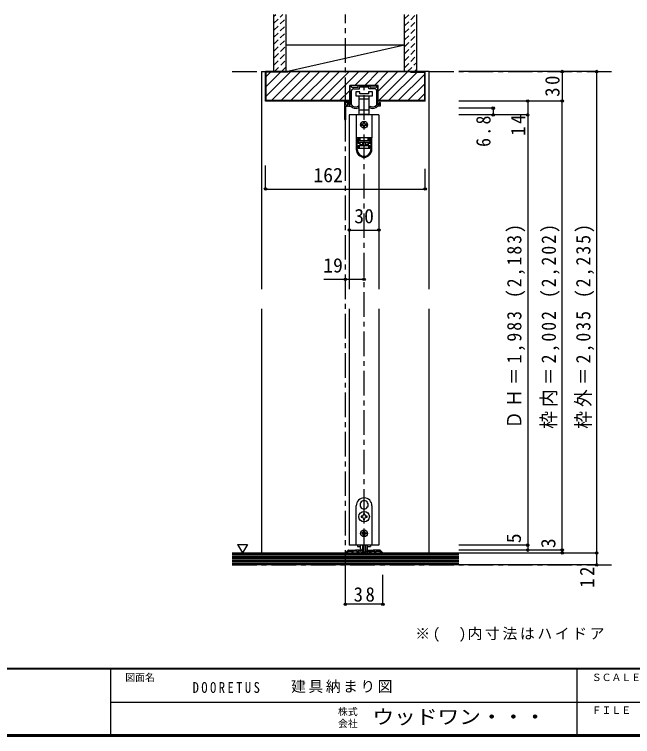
# Model space of a CAD drawing. Units: millimetres, scale not verified. Extents: x -973 to 977, y -718 to 696.
# Drawn here: x -96 to 531, y -701 to 32 of the extents above; entities that cross this region are included whole.
import ezdxf
from ezdxf.enums import TextEntityAlignment as Align

# ---------------------------------------------------------------- set-up
doc = ezdxf.new("R2010")
doc.units = ezdxf.units.MM
doc.header["$LTSCALE"] = 5
doc.header["$PDMODE"] = 32
doc.header["$PDSIZE"] = 2.5
doc.linetypes.add('CHAIN1', pattern=[8, 5, -1, 1, -1])
doc.linetypes.add('DASHED1', pattern=[1.8, 1.2, -0.6])
for name, color, linetype in [('0-1_通り芯', 4, 'CHAIN1'), ('0-2_柱', 3, 'Continuous'), ('0-3_仕上げ', 2, 'Continuous'), ('0-4_枠', 3, 'Continuous'), ('0-6_扉', 6, 'Continuous'), ('0-7_金物', 7, 'Continuous'), ('0-A_文字', 3, 'Continuous'), ('0-B_寸法', 7, 'Continuous'), ('0-C_ハッチ', 4, 'DASHED1'), ('F-0_補助線', 7, 'Continuous'), ('F-1_枠', 6, 'Continuous'), ('F-A_文字', 7, 'Continuous')]:
    doc.layers.add(name, color=color, linetype=linetype)
doc.styles.add('ＭＳ ゴシック', font='')
doc.styles.get('ＭＳ ゴシック').set_extended_font_data('MS Gothic')

msp = doc.modelspace()

# ---------------------------------------------------------------- linework, layer by layer
at = {"layer": '0-1_通り芯'}
for p, q in [((240, -536.5), (240, 32.5)), ((125, -25.5), (514, -25.5)), ((259, -514.5), (259, -39.5)), ((125, -526.5), (514, -526.5))]:
    msp.add_line(p, q, dxfattribs=at)
at = {"layer": '0-2_柱', "color": 7}
msp.add_line((180, -25.5), (300, 1.5), dxfattribs=at)
at = {"layer": '0-2_柱'}
for p, q in [((180, 1.5), (300, 1.5)), ((180, -25.5), (300, -25.5))]:
    msp.add_line(p, q, dxfattribs=at)
at = {"layer": '0-3_仕上げ'}
for p, q in [((167.5, -25.5), (167.5, 32.5)), ((180, -25.5), (180, 32.5)), ((300, -25.5), (300, 32.5)), ((312.5, -25.5), (312.5, 32.5)), ((355, -514.5), (125, -514.5)), ((355, -526.5), (125, -526.5))]:
    msp.add_line(p, q, dxfattribs=at)
at = {"layer": '0-3_仕上げ', "color": 7}
for p, q in [((355, -516), (125, -516)), ((355, -517.5), (125, -517.5)), ((355, -519), (125, -519)), ((355, -520.5), (125, -520.5)), ((355, -522), (125, -522)), ((355, -523.5), (125, -523.5)), ((355, -525), (125, -525))]:
    msp.add_line(p, q, dxfattribs=at)
at = {"layer": '0-4_枠', "color": 4}
for p, q in [((155, -25.5), (159, -25.5)), ((155, -25.5), (155, -246.5)), ((325, -25.5), (321, -25.5)), ((325, -246.5), (325, -25.5)), ((155, -266.5), (155, -514.5)), ((325, -514.5), (325, -266.5))]:
    msp.add_line(p, q, dxfattribs=at)
at = {"layer": '0-4_枠'}
for p, q in [((159, -55.5), (159, -25.5)), ((321, -25.5), (159, -25.5)), ((159.5, -55), (159.5, -26)), ((306, -26), (306, -25.5)), ((306, -26), (320.5, -26)), ((320.5, -55), (320.5, -26)), ((321, -55.5), (321, -25.5)), ((244.6, -55.5), (244.6, -39.5)), ((273.4, -39.5), (244.6, -39.5)), ((273.4, -55.5), (273.4, -39.5)), ((244.6, -55.5), (159, -55.5)), ((244.6, -55), (159.5, -55)), ((320.5, -55), (273.4, -55)), ((321, -55.5), (273.4, -55.5))]:
    msp.add_line(p, q, dxfattribs=at)
msp.add_lwpolyline([(181.5, -25.5), (181.5, -26), (159.5, -26)], dxfattribs=at)
at = {"layer": '0-6_扉'}
for p, q in [((274, -69.5), (244, -69.5)), ((244, -69.5), (244, -246.5)), ((274, -69.5), (274, -246.5)), ((244, -266.5), (244, -506.5)), ((274, -266.5), (274, -506.5)), ((274, -506.5), (244, -506.5))]:
    msp.add_line(p, q, dxfattribs=at)
at = {"layer": '0-7_金物'}
for p, q in [((245, -58.8), (245, -40)), ((245.5, -39.5), (245.7, -39.5)), ((246.2, -41), (246.2, -40)), ((246.7, -41.5), (252.35, -41.5)), ((248.2, -43), (254.05, -43)), ((252.85, -41), (252.85, -40)), ((253.35, -39.5), (264.65, -39.5)), ((254.35, -42.7), (254.35, -41.3)), ((254.65, -41), (258.7, -41)), ((259.3, -41), (263.35, -41)), ((263.65, -42.7), (263.65, -41.3)), ((269.8, -43), (263.95, -43)), ((265.15, -41), (265.15, -40)), ((271.3, -41.5), (265.65, -41.5)), ((271.8, -41), (271.8, -40)), ((272.5, -39.5), (272.3, -39.5)), ((273, -58.8), (273, -40)), ((246.2, -59.123), (246.2, -45)), ((250.5, -46.2), (250.5, -50.2)), ((254.5, -46.2), (250.5, -46.2)), ((250.5, -50.2), (259, -50.2)), ((253.75, -50.2), (253.75, -53.2)), ((254.5, -48.2), (254.5, -46.2)), ((263.5, -48.2), (254.5, -48.2)), ((259, -50.2), (267.5, -50.2)), ((263.5, -46.2), (263.5, -48.2)), ((267.5, -46.2), (263.5, -46.2)), ((264.25, -53.2), (264.25, -50.2)), ((267.5, -50.2), (267.5, -46.2)), ((271.8, -59.123), (271.8, -45)), ((239.4, -74.2), (239.4, -56.2)), ((239.9, -55.7), (244.5, -55.7)), ((240.4, -59.2), (240.4, -57.2)), ((240.9, -56.7), (243.5, -56.7)), ((242.5, -60.2), (242.5, -57.3)), ((243.7, -58.8), (243.7, -57.7)), ((244, -57.2), (244, -58.3)), ((253.75, -53.2), (253.75, -64.8)), ((253.75, -53.2), (259, -53.2)), ((259, -53.2), (264.25, -53.2)), ((264.25, -64.8), (264.25, -53.2)), ((274.3, -58.8), (274.3, -57.7)), ((275.5, -60), (275.5, -57.3)), ((240.4, -74.2), (240.4, -60.8)), ((240.7, -59.5), (241.5, -59.5)), ((240.7, -60.5), (242.2, -60.5)), ((243, -60.5), (245.299, -60.5)), ((244.5, -59.3), (244.2, -59.3)), ((253.5, -61.583), (253.5, -61)), ((253.75, -64.8), (253.75, -69.2)), ((259, -64.8), (253.75, -64.8)), ((264.25, -64.8), (259, -64.8)), ((264.25, -69.2), (264.25, -64.8)), ((264.5, -61.583), (264.5, -61)), ((275, -60.5), (272.701, -60.5)), ((273.5, -59.3), (273.8, -59.3)), ((251.1, -69.5), (251.1, -92.8)), ((266.9, -69.5), (251.1, -69.5)), ((253.75, -69.2), (255, -69.2)), ((263, -69.5), (263, -69.2)), ((263, -69.2), (264.25, -69.2)), ((266.9, -69.5), (266.9, -92.8)), ((257.5, -79), (256.5, -79)), ((256.5, -80), (257.5, -80)), ((258.5, -77), (258.5, -78)), ((259.5, -78), (259.5, -77)), ((261.5, -79), (260.5, -79)), ((260.5, -80), (261.5, -80)), ((258.5, -81), (258.5, -82)), ((259.5, -82), (259.5, -81)), ((251.1, -92.8), (251.1, -92.9)), ((266.9, -92.8), (251.1, -92.8)), ((251.1, -92.9), (251.1, -104.6)), ((252.1, -92.9), (251.1, -92.9)), ((252.1, -104.6), (252.1, -92.9)), ((254.8, -92.9), (252.1, -92.9)), ((252.9, -93.9), (254.8, -93.9)), ((252.9, -93.9), (252.9, -98.6)), ((254.8, -94.9), (252.9, -94.9)), ((255, -95), (253.1, -95)), ((253.1, -95), (253.1, -95.5)), ((254.1, -92.9), (254.1, -92.8)), ((254.8, -92.9), (254.8, -93.9)), ((254.8, -93.9), (254.8, -94.9)), ((255, -95), (255, -92.8)), ((263, -92.8), (263, -95)), ((264.9, -95), (263, -95)), ((263.2, -93.9), (263.2, -92.9)), ((265.9, -92.9), (263.2, -92.9)), ((263.2, -93.9), (265.1, -93.9)), ((263.9, -92.8), (263.9, -92.9)), ((264.9, -95.5), (264.9, -95)), ((265.1, -98.6), (265.1, -93.9)), ((266.9, -92.8), (266.9, -92.9)), ((266.9, -104.6), (266.9, -92.9)), ((254.8, -98.6), (252.9, -98.6)), ((253.1, -103.5), (253.1, -100.5)), ((253.1, -100.5), (254.1, -100.5)), ((254.1, -100.5), (254.1, -103.5)), ((254.1, -100.5), (263.9, -100.5)), ((254.8, -98.6), (254.8, -100.5)), ((255, -99.5), (255, -97.5)), ((255, -99.5), (257.5, -99.5)), ((255, -100.5), (255, -99.5)), ((257.5, -97.5), (257.5, -100.5)), ((260.5, -97.5), (260.5, -100.5)), ((263, -97.5), (263, -99.5)), ((263.2, -97.6), (265.1, -97.6)), ((263.2, -98.6), (263.2, -97.6)), ((263.2, -100.5), (263.2, -98.6)), ((265.1, -98.6), (263.2, -98.6)), ((263.9, -103.5), (263.9, -100.5)), ((263.9, -100.5), (264.9, -100.5)), ((264.9, -100.5), (264.9, -103.5)), ((254.1, -103.5), (253.1, -103.5)), ((263.9, -103.5), (254.1, -103.5)), ((264.9, -103.5), (263.9, -103.5)), ((258.901, -461.351), (259, -461.45)), ((259.099, -461.351), (259, -461.45)), ((251, -506.5), (251, -466.5)), ((255.358, -467.489), (255.493, -467.525)), ((255.456, -467.66), (255.493, -467.525)), ((262.642, -467.489), (262.507, -467.525)), ((262.544, -467.66), (262.507, -467.525)), ((267, -466.5), (267, -506.5)), ((258.5, -474.35), (258.5, -475.3)), ((259.5, -474.35), (258.5, -474.35)), ((259.5, -475.3), (259.5, -474.35)), ((256.8, -477), (255.85, -477)), ((255.85, -477), (255.85, -478)), ((255.85, -478), (256.8, -478)), ((259.5, -480.65), (259.5, -479.7)), ((262.15, -477), (261.2, -477)), ((261.2, -478), (262.15, -478)), ((262.15, -478), (262.15, -477)), ((257.2, -494), (256.6, -494)), ((256.6, -494), (256.6, -495)), ((256.6, -495), (257.2, -495)), ((258.5, -492.1), (259.5, -492.1)), ((258.5, -492.1), (258.5, -492.7)), ((258.5, -496.3), (258.5, -496.9)), ((259.5, -496.9), (258.5, -496.9)), ((259.5, -492.1), (259.5, -492.7)), ((259.5, -496.3), (259.5, -496.9)), ((260.8, -494), (261.4, -494)), ((267, -506.5), (251, -506.5)), ((252.4, -506.5), (252.4, -507.7)), ((252.4, -507.7), (255.532, -507.7)), ((255.5, -509.921), (255.5, -506.5)), ((257.5, -506.5), (257.5, -513.121)), ((260.5, -506.5), (260.5, -513.112)), ((262.468, -507.7), (265.6, -507.7)), ((262.5, -509.921), (262.5, -506.5)), ((265.6, -506.5), (265.6, -507.7)), ((260.2, -513.421), (257.8, -513.421))]:
    msp.add_line(p, q, dxfattribs=at)
at = {"layer": '0-7_金物', "color": 3}
for p, q in [((242.424, -511.793), (240.059, -514.159)), ((242, -513.914), (243.214, -512.7)), ((243.131, -511.5), (249.7, -511.5)), ((243.214, -512.7), (247, -512.7)), ((247, -514.2), (247, -512.7)), ((248, -514.2), (248, -512.7)), ((255.771, -511.5), (250.3, -511.5)), ((255.4, -512.7), (253, -512.7)), ((253, -512.7), (253, -513.7)), ((255.9, -513.2), (255.9, -514.2)), ((255.925, -511.524), (257.054, -511.888)), ((257.4, -512.364), (257.4, -513.4)), ((260.6, -512.364), (260.6, -513.4)), ((262.075, -511.524), (260.946, -511.888)), ((262.1, -513.2), (262.1, -514.2)), ((262.229, -511.5), (267.7, -511.5)), ((262.6, -512.7), (265, -512.7)), ((265, -512.7), (265, -513.7)), ((266, -514.2), (266, -512.7)), ((266, -512.7), (270, -512.7)), ((274.869, -511.5), (268.3, -511.5)), ((270, -514.2), (270, -512.7)), ((271, -512.7), (274.786, -512.7)), ((271, -514.2), (271, -512.7)), ((276, -513.914), (274.786, -512.7)), ((275.576, -511.793), (277.941, -514.159)), ((241.8, -514.5), (240.2, -514.5)), ((242, -514.3), (242, -513.914)), ((247.3, -514.5), (247.7, -514.5)), ((253.6, -514.5), (252.3, -514.5)), ((253.6, -513.7), (253, -513.7)), ((261.8, -514.5), (256.2, -514.5)), ((257.7, -513.7), (260.3, -513.7)), ((264.4, -513.7), (265, -513.7)), ((264.4, -514.5), (265.7, -514.5)), ((270.7, -514.5), (270.3, -514.5)), ((276, -514.3), (276, -513.914)), ((276.2, -514.5), (277.8, -514.5))]:
    msp.add_line(p, q, dxfattribs=at)
at = {"layer": '0-7_金物'}
for points in [[(259.3, -41), (259, -40.7), (258.7, -41)], [(263, -69.2), (255, -69.2), (255, -69.5)], [(265.1, -94.9), (263.2, -94.9), (263.2, -93.9)], [(266.9, -92.9), (265.9, -92.9), (265.9, -104.6)], [(252.9, -97.6), (254.8, -97.6), (254.8, -98.6)], [(260.5, -99.5), (263, -99.5), (263, -100.5)], [(258.5, -479.7), (258.5, -480.65), (259.5, -480.65)], [(261.4, -494), (261.4, -495), (260.8, -495)]]:
    msp.add_lwpolyline(points, dxfattribs=at)
msp.add_lwpolyline([(264.9, -97.5), (253.1, -97.5), (253.1, -95.5), (264.9, -95.5)], close=True, dxfattribs=at)
at = {"layer": '0-7_金物', "color": 3}
for points in [[(252, -514.2), (252, -512.7), (248, -512.7)], [(249.7, -511.5), (250, -511.8), (250.3, -511.5)], [(268.3, -511.5), (268, -511.8), (267.7, -511.5)]]:
    msp.add_lwpolyline(points, dxfattribs=at)
at = {"layer": '0-7_金物'}
for centre, radius in [((259, -79.5), 3.5), ((259, -477.5), 5.35), ((259, -494.5), 3.5)]:
    msp.add_circle(centre, radius, dxfattribs=at)
for centre, radius, start, end in [((245.5, -40), 0.5, 90, 180), ((245.7, -40), 0.5, 0, 90), ((246.7, -41), 0.5, 180, 270), ((248.2, -45), 2, 90, 180), ((252.35, -41), 0.5, 270, 0), ((253.35, -40), 0.5, 90, 180), ((254.05, -42.7), 0.3, 270, 0), ((254.65, -41.3), 0.3, 90, 180), ((263.35, -41.3), 0.3, 0, 90), ((263.95, -42.7), 0.3, 180, 270), ((264.65, -40), 0.5, 0, 90), ((265.65, -41), 0.5, 180, 270), ((269.8, -45), 2, 0, 90), ((271.3, -41), 0.5, 270, 0), ((272.3, -40), 0.5, 90, 180), ((272.5, -40), 0.5, 0, 90), ((239.9, -56.2), 0.5, 90, 180), ((240.9, -57.2), 0.5, 90, 180), ((243.1, -57.3), 0.6, 0, 180), ((243.5, -57.2), 0.5, 0, 90), ((243.7, -57.5), 0.2, 270, 90), ((244, -58.5), 0.2, 90, 270), ((244.5, -56.2), 0.5, 0, 90), ((274.3, -57.5), 0.2, 90, 270), ((274.9, -57.3), 0.6, 0, 180), ((240.7, -59.2), 0.3, 180, 270), ((240.7, -60.8), 0.3, 90, 180), ((242, -59.5), 0.5, 0, 180), ((242.2, -60.2), 0.3, 270, 0), ((243, -60), 0.5, 180, 270.00019), ((244.2, -58.8), 0.5, 180, 270), ((244.5, -58.7), 0.5, 180, 0), ((244.5, -58.8), 0.5, 270, 0), ((247, -59.448), 2, 211.73927, 220.92587), ((250.4, -56.5), 6.5, 220.92587, 292.44644), ((246.5, -59.123), 0.3, 180, 213.92311), ((250.4, -56.5), 5, 213.92311, 301.89079), ((252.5, -61.583), 1, 292.44644, 0), ((253.2, -61), 0.3, 0, 121.89079), ((264.8, -61), 0.3, 58.10921, 180), ((265.5, -61.583), 1, 180, 247.55356), ((267.6, -56.5), 5, 238.10921, 326.07689), ((267.6, -56.5), 6.5, 247.55356, 319.07413), ((271.5, -59.123), 0.3, 326.07689, 0), ((271, -59.448), 2, 319.07413, 328.26073), ((273.5, -58.8), 0.5, 180, 270), ((273.8, -58.8), 0.5, 270, 0), ((275, -60), 0.5, 269.99981, 0), ((239.9, -74.2), 0.5, 180, 0), ((256.5, -79.5), 0.5, 90, 180), ((256.5, -79.5), 0.5, 180, 270), ((257.5, -78), 1, 270, 0), ((257.5, -81), 1, 0, 90), ((259, -77), 0.5, 90, 180), ((259, -77), 0.5, 0, 90), ((260.5, -78), 1, 180, 270), ((260.5, -81), 1, 90, 180), ((261.5, -79.5), 0.5, 0, 90), ((261.5, -79.5), 0.5, 270, 0), ((259, -82), 0.5, 180, 270), ((259, -82), 0.5, 270, 0), ((259, -104.6), 7.9, 180, 0), ((259, -104.6), 6.9, 180, 0), ((259, -466.5), 8, 0, 180), ((259, -465.5), 4.15, 91.3645, 208.6355), ((259, -465.5), 4.15, 331.3645, 88.6355), ((259, -465.5), 4.15, 211.3645, 328.6355), ((256.8, -475.3), 1.7, 270, 0), ((261.2, -475.3), 1.7, 180, 270), ((256.8, -479.7), 1.7, 0, 90), ((261.2, -479.7), 1.7, 90, 180), ((257.2, -492.7), 1.3, 270, 0), ((257.2, -496.3), 1.3, 0, 90), ((260.8, -492.7), 1.3, 180, 270), ((260.8, -496.3), 1.3, 90, 180), ((257.5, -509.921), 2, 180, 264.78409), ((257.3, -512.112), 0.2, 0, 84.78409), ((257.8, -513.121), 0.3, 180, 270), ((260.2, -513.121), 0.3, 270, 0), ((260.7, -512.112), 0.2, 95.21591, 180), ((260.5, -509.921), 2, 275.21591, 0)]:
    msp.add_arc(centre, radius, start, end, dxfattribs=at)
at = {"layer": '0-7_金物', "color": 3}
for centre, radius, start, end in [((243.131, -512.5), 1, 90, 135), ((255.4, -513.2), 0.5, 0, 90), ((255.771, -512), 0.5, 72.1213, 90), ((256.9, -512.364), 0.5, 0, 72.1213), ((261.1, -512.364), 0.5, 107.8787, 180), ((262.229, -512), 0.5, 90, 107.8787), ((262.6, -513.2), 0.5, 90, 180), ((274.869, -512.5), 1, 45, 90), ((239.8, -514.3), 0.2, 270, 45), ((240.2, -514.3), 0.2, 135, 270), ((241.8, -514.3), 0.2, 270, 0), ((247.3, -514.2), 0.3, 180, 270), ((247.7, -514.2), 0.3, 270, 0), ((252.3, -514.2), 0.3, 180, 270), ((253.6, -514.1), 0.4, 0, 90), ((253.6, -514.1), 0.4, 270, 0), ((256.2, -514.2), 0.3, 180, 270), ((257.7, -513.4), 0.3, 180, 270), ((260.3, -513.4), 0.3, 270, 0), ((261.8, -514.2), 0.3, 270, 0), ((264.4, -514.1), 0.4, 90, 180), ((264.4, -514.1), 0.4, 180, 270), ((265.7, -514.2), 0.3, 270, 0), ((270.3, -514.2), 0.3, 180, 270), ((270.7, -514.2), 0.3, 270, 0), ((276.2, -514.3), 0.2, 180, 270), ((277.8, -514.3), 0.2, 270, 45)]:
    msp.add_arc(centre, radius, start, end, dxfattribs=at)
at = {"layer": '0-A_文字', "color": 7}
msp.add_line((130.565, -505.686), (135.565, -514.347), dxfattribs=at)
msp.add_lwpolyline([(130.565, -505.686), (140.565, -505.686), (135.565, -514.347)], dxfattribs=at)
at = {"layer": '0-B_寸法', "color": 4}
for p, q in [((495, -25.5), (355, -25.5)), ((460, -25.5), (460, -55.5)), ((495, -514.5), (495, -25.5)), ((460, -55.5), (355, -55.5)), ((425, -55.5), (425, -69.5)), ((460, -511.5), (460, -55.5)), ((390, -62.7), (355, -62.7)), ((390, -62.7), (390, -69.5)), ((425, -69.5), (355, -69.5)), ((425, -69.5), (425, -506.5)), ((159, -144.804), (159, -120.746)), ((321, -144.804), (321, -124.246)), ((159, -144.804), (321, -144.804)), ((244, -186.5), (274, -186.5)), ((218, -236.5), (259, -236.5)), ((425, -506.5), (355, -506.5)), ((460, -511.5), (355, -511.5)), ((425, -506.5), (425, -511.5)), ((460, -514.5), (460, -511.5)), ((495, -514.5), (355, -514.5)), ((495, -526.5), (495, -514.5)), ((495, -526.5), (355, -526.5)), ((240, -566.5), (240, -536.5)), ((278, -566.5), (278, -536.5)), ((278, -566.5), (240, -566.5))]:
    msp.add_line(p, q, dxfattribs=at)
at = {"layer": '0-B_寸法'}
for p in [(460, -25.5), (495, -25.5), (425, -55.5), (460, -55.5), (390, -62.7), (390, -69.5), (425, -69.5), (159, -144.804), (321, -144.804), (244, -186.5), (274, -186.5), (240, -236.5), (259, -236.5), (425, -506.5), (425, -511.5), (460, -511.5), (460, -514.5), (495, -514.5), (495, -526.5), (240, -566.5), (278, -566.5)]:
    msp.add_point(p, dxfattribs=at)
at = {"layer": '0-C_ハッチ'}
for p, q in [((167.528, 23.534), (176.494, 32.5)), ((167.528, 30.605), (169.423, 32.5)), ((300, 20.826), (311.674, 32.5)), ((300, 27.897), (304.603, 32.5)), ((167.528, 16.463), (180.028, 28.963)), ((300, 13.754), (312.5, 26.254)), ((167.528, 9.392), (180.028, 21.892)), ((167.528, 2.321), (180.028, 14.821)), ((300, 6.683), (312.5, 19.183)), ((167.528, -4.751), (180.028, 7.749)), ((300, -0.388), (312.5, 12.112)), ((167.85, -11.5), (180.028, 0.678)), ((300, -7.459), (312.5, 5.041)), ((167.5, -18.921), (180.028, -6.393)), ((300, -14.53), (312.5, -2.03)), ((167.992, -25.5), (180.028, -13.464)), ((300, -21.601), (312.5, -9.101)), ((175.063, -25.5), (180.028, -20.535)), ((303.172, -25.5), (312.5, -16.172)), ((310.243, -25.5), (312.5, -23.243))]:
    msp.add_line(p, q, dxfattribs=at)
at = {"layer": '0-C_ハッチ', "linetype": 'Continuous'}
for p, q in [((159.5, -50.486), (184.486, -25.5)), ((159.5, -40.587), (174.086, -26)), ((159.5, -30.687), (164.187, -26)), ((164.885, -55), (194.385, -25.5)), ((174.785, -55), (204.285, -25.5)), ((184.684, -55), (214.184, -25.5)), ((224.084, -25.5), (194.584, -55)), ((233.983, -25.5), (204.483, -55)), ((214.383, -55), (243.883, -25.5)), ((224.282, -55), (253.782, -25.5)), ((249.682, -39.5), (263.682, -25.5)), ((259.581, -39.5), (273.581, -25.5)), ((269.481, -39.5), (283.481, -25.5)), ((273.4, -45.48), (293.38, -25.5)), ((273.78, -55), (303.28, -25.5)), ((283.679, -55), (312.679, -26)), ((293.579, -55), (320.5, -28.079)), ((303.478, -55), (320.5, -37.978)), ((234.182, -55), (244.6, -44.582)), ((313.378, -55), (320.5, -47.878)), ((244.081, -55), (244.6, -54.481))]:
    msp.add_line(p, q, dxfattribs=at)
at = {"layer": 'F-1_枠'}
for p, q in [((976.653, -631.667), (-973.347, -631.667)), ((976.653, -632.5), (-973.347, -632.5)), ((1.653, -632.5), (1.653, -699.167)), ((474.986, -632.5), (474.986, -699.167)), ((1.653, -665.833), (974.986, -665.834)), ((976.653, -699.167), (-973.347, -699.167)), ((976.653, -700), (-973.347, -700)), ((976.653, -700.833), (-973.347, -700.833))]:
    msp.add_line(p, q, dxfattribs=at)

# ---------------------------------------------------------------- texts
at = {"layer": '0-A_文字', "color": 7, "insert": (310.939, -604.63), "char_height": 11, "attachment_point": 7, "style": 'ＭＳ ゴシック'}
msp.add_mtext('\\T1.18;※(\u3000)内寸法はハイドア', dxfattribs=at)
at = {"layer": '0-B_寸法', "style": 'ＭＳ ゴシック'}
for s, p in [('162', (207.524, -142.304)), ('30', (249, -184)), ('19', (217.5, -234))]:
    msp.add_text(s, height=14.66, dxfattribs=at).set_placement(p, align=Align.BOTTOM_LEFT)
for s, p in [('5', (422.5, -504.5)), ('3', (457.5, -509.5))]:
    msp.add_text(s, height=14.66, rotation=90, dxfattribs=at).set_placement(p, align=Align.BOTTOM_LEFT)
at = {"layer": '0-B_寸法', "char_height": 14.66, "attachment_point": 7, "rotation": 90, "style": 'ＭＳ ゴシック'}
for s, insert in [('\\T1.27;\\W0.95;30', (457.5, -51.125)), ('\\T1.27;\\W0.9;6.8', (387.5, -102)), ('\\T1.27;\\W0.95;14', (422.5, -90.75)), ('\\T1.23;\\W0.9;ＤＨ＝1,983\\~(2,183)', (422.5, -388.25)), ('\\T1.23;\\W0.9;枠内＝2,002\\~(2,202)', (457.5, -388.25)), ('\\T1.23;\\W0.9;枠外＝2,035\\~(2,235)', (492.5, -388.25)), ('\\T1.27;\\W0.95;12', (492.5, -549.75))]:
    msp.add_mtext(s, dxfattribs=dict(at, insert=insert))
at = {"layer": '0-B_寸法', "insert": (248.375, -564), "char_height": 14.66, "attachment_point": 7, "style": 'ＭＳ ゴシック'}
msp.add_mtext('\\T1.27;\\W0.95;38', dxfattribs=at)
at = {"layer": 'F-0_補助線', "char_height": 11, "attachment_point": 7, "style": 'ＭＳ ゴシック'}
for s, insert in [('\\T1.39;\\W0.85;DOORETUS', (84.986, -656.667)), ('\\T1.17;建具納まり図', (184.986, -656.667))]:
    msp.add_mtext(s, dxfattribs=dict(at, insert=insert))
at = {"layer": 'F-A_文字', "style": 'ＭＳ ゴシック'}
for s, p in [('図面名', (16.653, -646.667)), ('ＳＣＡＬＥ', (489.986, -646.667)), ('株式', (232.486, -681.5)), ('ＦＩＬＥ', (489.986, -680)), ('会社', (232.486, -693.5))]:
    msp.add_text(s, height=7.331, dxfattribs=at).set_placement(p, align=Align.BOTTOM_LEFT)
at = {"layer": 'F-A_文字', "style": 'ＭＳ ゴシック', "width": 1.1}
msp.add_text('ウッドワン・・・', height=14.66, dxfattribs=at).set_placement((267.486, -692.5), align=Align.BOTTOM_LEFT)

doc.saveas('drawing.dxf')
